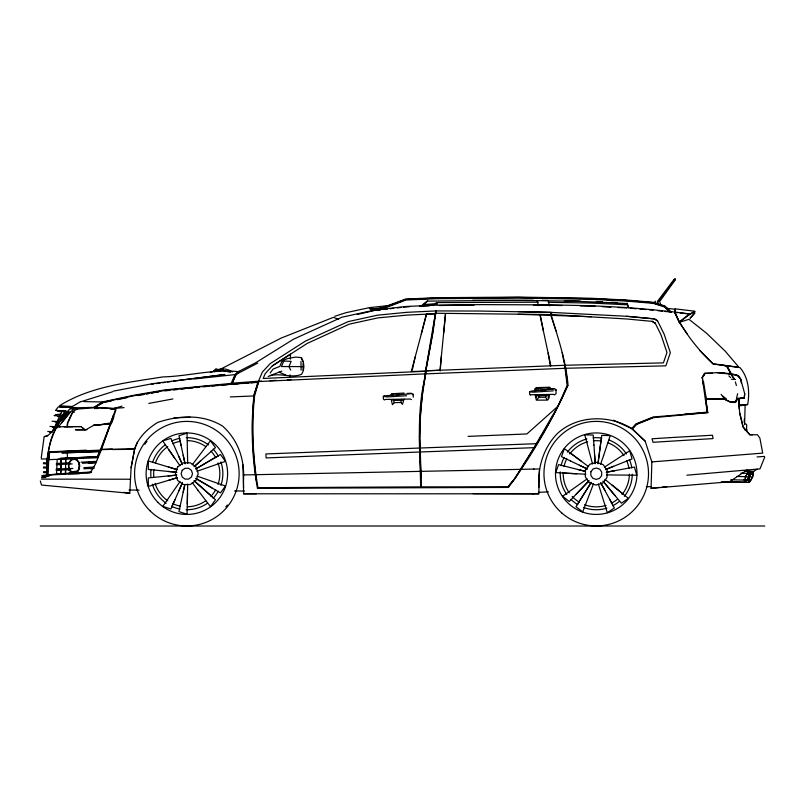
<?xml version="1.0" encoding="UTF-8"?>
<svg xmlns="http://www.w3.org/2000/svg" width="805" height="805" viewBox="0 0 805 805"><rect width="100%" height="100%" fill="white"/><g stroke="black" fill="none" stroke-linecap="round" stroke-linejoin="round"><path stroke-width="1.21" d="M538.797 487.397C537.458 467.826 543.486 447.58 557.463 433.462C577.346 415.088 609.294 414.595 631.774 428.552L645.177 441.15L651.849 461.899L651.074 488.323L729.481 481.803L747.141 469.979L759.94 468.913L764.74 457.129M675.023 313.044L675.023 310.448M413.247 397.167L413.267 394.359L411.315 393.273L407.29 393.393M238.944 383.733L231.669 384.287L236.046 374.395L239.206 371.216L255.638 362.783L293.392 339.267L341.894 317.2L374.003 310.227L405.931 306.484L436.592 305.145L480.364 304.622L550.781 304.884L591.373 305.739L626.672 307.55L653.086 309.784L674.801 312.058L679.128 322.131L687.45 334.135M67.338 457.904L67.409 452.843L99.387 451.525L97.475 456.606L96.791 456.848L61.864 458.367L97.475 456.606M184.798 484.741L178.962 511.618L187.042 514.244L187.676 484.107M60.828 471.126L60.989 458.77M65.517 473.602L65.608 467.423M65.658 463.71L65.718 458.77M740.791 379.306L738.487 375.653L731.272 373.691L730.326 374.285L730.92 373.651L726.623 365.953L713.16 364.031C697.794 349.471 684.21 332.455 675.013 313.336L674.801 312.058M49.014 452.088L48.803 459.655L49.014 452.088L86.286 450.639M60.727 474.215L60.989 457.944M65.457 474.215L65.718 457.944M40.3 480.977L41.518 485.053L129.776 493.284L131.104 467.755L134.566 449.331C138.078 437.578 147.446 428.864 157.549 422.484C178.801 415.219 202.92 413.971 222.663 426.127C238.33 440.385 244.65 459.333 243.523 480.112L243.533 493.797L256.342 493.797M289.951 377.193L290.011 374.838M290.384 359.191L290.504 354.17L272.342 365.852L265.268 373.54L263.154 378.461L425.754 371.266L432.808 333.34L435.686 313.256L551.697 314.574L626.451 318.961L653.227 321.477M187.293 503.759L187.555 493.264M419.455 437.779L420.19 419.375M420.28 416.92L422.987 388.101M49.417 475.926L48.069 475.976L49.055 451.857L86.387 450.176M57.165 459.544L56.571 473.924L49.095 475.02L48.069 475.976M60.747 473.924L61.391 458.347M72.551 407.451L72.49 408.789L71.474 408.527L72.551 407.451L59.6 406.767M86.88 429.679L84.505 429.729L81.114 426.58L66.986 426.66L67.469 422.957L72.722 411.566L77.703 408.709L74.664 408.175L72.49 408.789L72.42 406.505L80.842 401.474M46.801 475.735C45.704 452.229 51.751 427.898 68.707 410.822M746.497 429.719L746.748 425.06L745.661 423.812M660.362 305.246L660.331 302.73M303.062 370.179L303.062 363.468M301.11 370.119L300.969 361.445M270.158 373.007L273.207 369.032L279.818 366.436L282.183 360.721L287.606 358.567L295.616 357.078L301.483 357.621C304.26 362.461 304.914 369.616 301.473 374.345C290.857 378.783 278.882 371.819 268.186 376.478M440.184 370.974L441.382 356.052M254.139 394.38L258.697 381.872L258.294 381.318L258.878 381.439L257.761 382.144L253.887 395.959C250.788 426.65 251.955 457.944 257.469 488.313L508.428 487.428C531.692 455.801 551.737 421.226 567.917 385.424L567.857 383.15C565.563 359.614 557.764 337.184 551.063 314.644M443.646 333.139L445.447 313.729M41.246 457.944L44.134 436.773C55.072 434.579 57.316 417.936 65.758 411.818L66.181 411.214L55.766 410.52M445.557 313.719L439.993 370.24L426.046 370.813L422.454 389.811C417.211 422.011 420.049 454.513 420.663 486.874L257.68 487.729L257.469 488.313M740.721 398.384L744.243 397.469L744.675 393.605L740.761 379.437L738.799 376.327L735.971 375.18L725.788 373.611M752.172 434.972L749.888 434.861L743.267 427.113L739.654 412.552L738.487 398.767L744.273 398.083L744.766 393.746M272.342 365.852L307.248 343.393L349.239 324.153L377.897 317.895L406.917 315.107L435.374 313.719L435.706 310.941L432.506 333.562L425.734 371.186L411.305 371.477L426.6 314.161L435.998 313.709L436.33 310.921M67.509 425.422L67.831 422.957M598.045 463.328L601.164 439.5M215.348 371.417L215.68 368.962L219.111 369.606M567.917 385.424L567.535 385.353C554.212 418.54 533.675 448.063 515.059 478.391L507.945 486.824L421.347 486.874C420.743 454.503 417.896 421.991 423.158 389.791L425.734 373.279L423.098 387.869M597.944 463.831L601.748 435.354L610.23 435.626L603.599 455.539M507.945 486.824L514.667 478.663L534.007 447.671L557.835 406.364L567.193 385.444L564.647 365.269L565.633 368.277L665.846 365.832L670.354 352.65L664.125 334.135L657.484 320.722L654.475 318.891L626.672 316.285L550.781 312.37L480.011 311.042L436.018 310.921L406.716 312.33L377.414 315.198L348.112 321.628L305.548 341.038L270.138 363.659L262.45 371.96L258.314 381.56L425 373.892L435.394 313.719M254.501 394.299L254.249 395.889C250.888 424.064 252.74 452.541 256.342 480.585M401.816 399.21L400.799 402.45L394.259 402.681L392.427 404.714L391.22 399.501M404.04 399.159L402.46 404.351L400.799 402.45M48.622 450.398L47.324 458.065L46.901 474.044L46.277 475.926L41.92 476.379M131.104 467.755L134.646 449.049L137.353 442.287M548.165 397.63L548.608 395.295M549.604 394.671L548.94 398.133L547.712 400.095L536.321 400.155L535.174 394.641M699.746 350.557L712.938 363.709L738.97 367.332L725.204 351.151L706.589 333.27L688.979 319.313L679.329 322.342L675.325 313.165L675.315 312.119L690.066 314.02L694.785 311.213L675.315 308.868L675.315 312.441L677.77 312.702M412.331 369.988L415.159 357.028M183.178 492.187L184.717 485.224M728.505 373.58L730.779 373.792L726.623 365.953L725.536 365.631M736.535 398.254L737.652 393.685M421.297 334.025L426.308 314.121M48.914 449.26C51.037 433.04 60.053 419.033 71.212 407.491L72.37 407.491L70.83 409.111M745.692 482.235L744.625 482.185L745.5 476.711L748.781 471.368L749.858 471.418L748.972 476.882L745.692 482.235L722.488 481.803M752.514 476.993L753.289 472.143L752.343 472.092L750.864 473.893L749.435 476.842L748.65 481.692L749.596 481.742L752.514 476.993L745.068 476.751M429.125 304.703L436.612 304.36L437.105 302.579L538.334 302.197M49.095 475.02L90.21 472.938L95.322 464.324L101.541 449.351L115.427 409.715L114.24 408.387L95.171 407.4L95.604 406.897L96.016 407.753L94.658 407.733M600.6 464.193L603.609 455.509M115.518 411.174L110.889 423.782L96.65 424.96M111.986 422.384L113.928 416.779M110.275 423.772L93.461 425.342L111.593 423.5L110.275 423.772L100.152 450.649L84.746 451.203M110.617 422.816L113.455 415.028M100.303 451.082L110.979 423.35M593.506 483.835L582.689 511.93L575.988 506.717L591.252 482.386M97.415 457.763L100.353 450.126L97.606 457.743L48.803 459.655M238.773 372.313L238.159 371.608L234.969 374.617L231.186 383.391L231.669 384.287L235.674 375.281L239.206 371.216M290.686 370.099L288.935 366.627L291.169 361.365L283.763 361.043L281.458 366.537L303.656 366.617M178.891 490.798L182.212 483.161M174.937 499.754L170.881 508.991L162.801 506.375L179.998 481.611M171.686 507.231L182.443 482.698M68.355 421.82L73.084 411.566M52.758 430.756L54.297 427.455M55.273 425.644L61.985 410.952M63.333 415.108L65.467 410.62M61.23 419.093L62.297 416.869M63.364 414.645L64.953 411.305M747.131 473.773L745.692 476.721L744.917 481.581L745.863 481.621L747.342 479.82L748.781 476.872L749.556 472.022L748.61 471.972L747.131 473.773L753.359 474.014M57.024 427.948L58.574 425.141M735.005 402.087L736.796 398.908L738.306 398.455L736.796 398.908M631.774 428.552L635.97 423.913L653.247 416.99L707.494 412.502L705.784 399.129L707.806 412.643L707.192 412.14L702.222 377.515L704.596 373.409L717.426 372.604L730.92 373.651M703.298 384.398L702.292 377.424L704.697 373.279L712.415 373.319M703.822 375.724L704.989 373.711M694.896 311.454L688.356 315.268L679.329 322.342M425 373.892L565.633 368.277L565.372 367.845L567.495 383.472M578.191 503.165L591.001 482.839M537.056 399.371L538.948 397.257L545.498 397.227L546.192 396.13M564.969 368.298L565.301 367.845M656.699 303.988L658.017 301.966M60.144 426.942L58.554 426.811L70.277 411.405M425.292 373.44L425.624 373.872L426.046 370.813L565.271 365.249L663.421 362.874L666.963 352.499L661.066 334.981L654.998 322.704M675.335 279.738L659.416 301.875L657.544 301.261L674.117 279.335L675.194 278.983L675.335 279.738L674.117 279.335M63.555 418.338L67.821 412.522M658.48 301.573L675.194 278.983M518.269 311.595L550.459 312.36L551.365 315.017L551.999 315.037L551.103 312.38L551.999 315.037M192.274 464.727L210.487 440.748L215.478 447.61L194.035 466.739M61.17 420.975L67.922 412.381M61.703 422.907L70.931 411.496L74.12 408.809L77.391 409.161M752.514 471.489L749.234 476.832L748.358 482.306L749.425 482.356L752.705 477.003L753.591 471.539L745.038 471.207M705.784 399.129L724.168 398.978M632.066 428.693L636.292 424.155L653.298 417.342M632.378 428.954L636.654 424.366L653.358 417.664L707.806 412.643M694.624 313.226L690.046 318.227L694.957 312.863M588.707 481.058L569.276 501.505L562.574 496.293L587.127 478.874M576.219 494.19L589.079 480.706M390.687 394.983L392.025 393.766L404.07 393.041M653.509 302.922L655.693 301.211M557.835 406.364L526.913 433.945L468.057 436.38M194.407 466.377L200.646 460.863M549.745 389.469L549.06 387.97L536.995 388.342L535.617 389.519L537.217 390.395M384.287 395.557L383.291 396.412L387.467 396.895L406.616 395.748M422.031 305.397L427.596 300.657M421.106 306.645L427.596 301.12C494.089 300.476 560.683 299.49 627.095 303.616L628.494 307.782M547.541 389.207L549.06 387.97M679.43 321.849L688.114 315.047L690.157 314.282M675.315 312.119L674.801 312.451M216.132 369.284L214.794 370.209L215.358 370.632M604.434 467.131L629.701 450.76L632.066 458.92L605.41 469.627M72.359 407.833L94.125 407.38L102.396 401.967L133.449 395.346L164.532 389.952L231.186 383.391M257.761 382.144L201.864 386.591L165.065 390.445L134.334 395.678L103.443 402.118L95.171 407.4L96.016 407.753M751.86 472.465L757.193 469.134M103.443 402.118L94.125 407.38L95.02 407.733L95.604 406.897L95.02 407.733L76.334 409.131M213.838 370.894L215.76 370.099M196.118 468.731L216.837 456.576M195.655 468.963L220.469 454.483L225.46 461.356L196.994 471.277M86.216 429.568L94.356 424.96L97.013 424.96M94.125 407.38L102.165 403.164M236.046 374.395L257.751 363.085M69.25 472.585L71.494 471.468M217.712 370.612L281.036 338.13L333.461 317.321L338.513 319.323M71.474 408.527L74.664 408.175L72.792 407.793M606.98 468.963L613.611 466.337M270.309 375.492L281.851 371.115M378.36 310.468L405.962 300.024L436.592 298.695L518.43 298.081L591.373 299.279L626.753 301.09L653.237 303.364L664.598 306.987L669.639 311.847M377.193 310.227L405.79 299.44L436.592 298.081L518.43 297.468L591.373 298.665L626.672 300.466L653.086 302.69L664.89 306.423L670.575 311.897M378.823 309.593L386.853 306.594M391.441 304.874L404.06 300.154M375.492 310.277L405.468 299.078L436.592 297.709L518.43 297.095L591.373 298.273L626.672 300.054L653.086 302.278L664.89 306.001L671.39 312.27M74.09 472.736L76.777 471.8L78.709 469.295L79.403 465.954L78.709 462.613L76.777 460.108L74.09 459.172L71.403 460.108L69.472 462.613L68.777 465.954L69.472 469.295L71.403 471.8L74.09 472.736L76.284 472.314M554.957 390.033L556.325 390.153M210.336 372.433L216.233 370.451L223.428 369.485L222.15 370.391L214.955 371.367M412.15 394.722L413.267 394.359M334.769 316.305L346.17 312.642L368.811 307.772L370.974 309.432L374.667 309.04M81.003 401.695L112.499 391.794M176.899 475.061L148.311 477.929L148.311 486.421L177.14 477.727M168.426 480.434L177.17 477.717M738.769 398.797L737.43 399.21L735.579 402.48L730.9 402.399L724.138 399.179L705.452 399.008L706.166 398.073L703.49 381.63M738.477 398.646L737.008 399.099L735.176 402.339L730.538 402.259M420.663 486.874L421.347 486.874M95.654 407.753L115.075 408.729L114.24 408.387L121.968 406.153M58.554 426.811L67.348 426.66M357.269 314.473L374.003 310.609M103.171 402.641L111.493 400.91M117.429 399.672L126.938 397.7M44.426 436.521L47.767 435.897M113.253 391.15L152.517 383.693L224.957 374.496L173.628 381.117M606.678 472.203L614.869 470.663M148.824 403.416L172.864 398.938M606.175 472.263L634.431 467.071L636.785 475.232L606.678 474.9M720.052 364.816L740.057 367.654C748.63 377.787 749.847 391.814 747.714 404.452L738.537 405.287L747.422 404.754M738.537 405.901L745.118 405.096L744.615 424.668M137.776 395.577L143.954 394.51M146.43 394.088L148.895 393.655M151.37 393.232L153.835 392.81M156.311 392.377L158.776 391.954M215.327 370.159L214.16 370.34L214.865 371.86M530.928 391.119L553.347 389.147M151.39 384.337L153.866 383.985M156.331 383.623L160.044 383.089M162.509 382.727L164.985 382.375M167.45 382.013L171.163 381.479M744.243 397.469L737.581 398.374L735.488 401.876L731.01 401.846M41.548 477.647L45.815 477.476M384.931 395.819L410.349 393.836M71.403 471.8L78.095 471.006M376.458 310.327L380.151 309.895M383.834 309.462L387.517 309.029M389.972 308.738L393.655 308.305M397.338 307.872L401.021 307.44M403.476 307.158L409.614 306.705M390.888 305.306L369.837 307.611L371.417 308.949L370.974 309.432L369.384 308.074M370.702 309.1L384.75 307.51M377.132 308.768L382.053 308.235M193.975 379.004L234.969 374.617M164.955 390.888L169.885 390.355M173.578 389.962L177.271 389.56M180.974 389.167L184.667 388.765M188.36 388.372L193.291 387.839M195.756 387.577L199.449 387.175M651.074 488.323L659.567 487.397M661.992 487.136L666.852 486.612M55.273 414.716L61.321 414.092M542.459 390.033L546.112 389.67M48.934 452.239L100.353 450.126M168.094 475.936L176.386 475.141M94.618 408.497L98.19 408.507M651.849 461.899L762.697 453.124L759.88 438.101L757.455 434.75L751.769 434.75M686.886 475.202L747.141 469.979M684.421 414.213L707.192 412.14M203.152 386.803L209.35 386.259M211.826 386.038L218.024 385.484M221.747 385.162L227.946 384.609M396.352 394.842L400.005 394.52M107.82 423.289L110.285 423.078M114.24 408.387L124.101 407.632M232.253 383.18L258.455 381.228L258.345 382.274L251.069 382.818M241.369 383.552L248.644 382.999M764.358 456.395L757.032 456.938M58.111 459.192L66.141 458.719M553.297 390.827L533.031 392.196L529.61 391.723M91.73 472.002L56.571 473.924L60.274 473.924M86.044 472.646L90.975 472.324M83.821 467.675L94.044 467.021M83.931 468.792L94.235 468.138M89.999 468.792L93.43 468.58M81.064 462.201L96.6 461.376M82.372 463.257L96.449 462.503M88.439 463.257L94.497 462.885M88.329 462.13L90.734 461.979M67.389 458.659L70.679 458.478M43.732 476.63L47.425 476.429M261.464 381.147L259.009 381.278L258.475 382.103L254.591 395.929C251.351 426.499 252.84 457.582 257.972 487.87M270.067 380.695L276.216 380.373M287.274 379.789L290.957 379.598M55.193 422.152L58.041 422.011M52.395 427.334L55.243 427.193M538.364 492.368L548.406 491.855M646.324 486.824L651.346 486.562M57.89 411.446L66.241 411.687M68.173 473.642L79.051 473.702M61.884 416.356L57.88 416.547M52.375 432.154L49.518 432.295M71.876 451.726L63.494 452.018M69.3 468.51L56.199 469.124L56.159 470.261L69.321 469.637M68.375 469.979L70.719 469.868M419.013 299.068L424.034 298.836M423.038 304.602L436.853 303.968M69.814 463.952L56.39 464.646L56.441 463.509L69.794 462.815L69.814 463.952L72.239 463.952M422.565 304.572L436.612 304.36L436.602 303.002M419.425 306.282L429.236 305.85M80.993 457.763L83.368 457.663M419.576 452.028L266.103 457.924L265.902 453.95L419.385 448.043M230.3 396.915L253.887 395.959M536.331 443.696L420.079 448.023M534.007 447.671L420.26 451.997M173.961 417.865L190.03 417.282M550.701 388.704L554.303 388.574L556.044 389.66L556.054 393.705L554.343 394.913L553.377 394.37L531.048 394.752L530.596 395.285L529.73 394.49M101.541 449.351L112.287 448.969M101.279 449.633L134.747 448.777M540.034 390.023L545.649 389.862M705.462 396.442L705.824 398.817L706.498 398.807M532.769 493.797L538.797 493.797L539.521 468.963L243.311 474.94M533.484 469.084L534.017 469.074M536.482 395.748L547.39 395.587M112.167 449.522L134.566 449.331M392.83 400.427L402.5 400.286M436.592 298.232L457.854 297.981M439.097 305.508L474.115 305.085M75.308 429.91L85.894 429.79M472.827 300.215L533.353 300.205M64.299 426.892L72.51 426.851M128.196 448.999L134.636 449.029M73.104 426.58L81.476 426.58M76.123 429.729L84.867 429.729L83.177 428.159M744.856 430.071L747.332 430.071M41.286 458.981L47.052 458.981L46.69 473.622L46.247 475.01L41.89 475.604M58.866 463.509L61.291 463.509M58.815 464.646L61.24 464.646M72.893 468.45L70.468 468.45L70.488 469.587M58.634 469.124L61.059 469.124M58.584 470.261L61.009 470.261M41.387 479.146L130.038 479.227M243.533 493.797L533.292 493.797M40.25 526.017L764.75 526.017M473.078 493.666L538.797 493.797M238.159 371.608C212.731 368.972 188.209 376.277 162.902 376.911C127.603 382.606 90.341 386.33 59.419 405.811L72.42 406.505M67.409 452.843L61.925 452.823L99.387 451.525M129.021 490.024L139.074 490.114M234.527 490.949L244.569 491.04M706.257 399.099L724.43 399.29M541.976 300.386L548.145 300.466L549.513 305.86M548.286 302.298L591.373 303.062L626.672 304.773M533.353 305.085L561.85 305.508M52.063 421.236L59.308 421.649M47.736 431.5L51.762 431.591M43.299 463.73L47.314 463.811M43.53 471.67L47.565 471.75M43.42 472.616L47.435 472.696M749.425 482.356L721.33 481.833M550.781 297.971L564.305 298.242M564.305 300.668L580.304 300.99M83.619 401.594L102.396 401.967M47.445 462.865L43.41 462.784M47.545 467.091L43.51 467.011M47.415 468.037L43.4 467.957M580.304 305.89L595.026 306.313M518.219 314.292L591.232 316.697M730.719 479.76L744.544 480.082M54.056 415.622L62.76 416.155M49.96 426.409L56.249 426.751M743.629 479.74L747.342 479.82M748.6 479.881L751.075 479.941M71.212 407.491L58.312 406.827L55.656 410.309L66.181 411.214M736.786 476.449L745.5 476.711M740.872 473.149L747.121 473.39M746.175 471.257L753.591 471.539M748.378 471.931L753.289 472.143M747.1 471.911L749.556 472.022M585.819 474.226L555.712 472.616L558.59 464.626L585.265 471.338M591.373 298.796L596.253 299.037M606.014 299.53L612.112 299.842M623.09 300.396L626.753 300.577M596.304 301.473L602.462 301.795M611.076 302.247L617.234 302.569M602.331 306.685L610.854 307.128M618.149 307.5L626.672 307.933M110.305 409.131L113.938 409.322M576.662 473.813L562.695 473.018M71.253 472.344L74.09 473.33L76.928 472.344L79.011 469.647L79.765 465.954L79.011 462.271L76.928 459.564L74.09 458.578L71.253 459.564L69.18 462.271L68.415 465.954L69.18 469.647L71.253 472.344L73.758 472.485M717.205 372.755L725.104 373.268M720.686 373.279L725.114 373.57M72.903 412.029L74.563 412.13M731.363 379.215L735.468 379.517M633.978 301.191L637.59 301.503M642.4 301.915L647.22 302.328M630.275 308.245L636.282 308.748M639.874 309.05L645.882 309.563M649.484 309.865L653.086 310.177M626.672 316.285L654.475 318.891L657.625 321.004M168.094 471.428L176.386 472.233M664.89 311.444L669.841 311.948M176.899 472.314L148.311 469.436L148.311 460.943L177.17 469.657M666.127 308.275L674.801 309.19L674.801 312.763M657.806 310.68L662.525 311.183M680.225 312.974L690.066 314.02M73.406 408.729L74.12 408.809M740.761 379.437L741.325 382.959M744.293 422.655L744.253 419.103M123.759 492.348L129.776 493.284M725.919 365.691L730.276 366.496M282.183 360.721L283.763 361.043M730.809 374.114L732.942 374.577M336.681 318.669L338.633 319.152M577.879 469.466L584.792 471.237M725.416 366.205L726.492 366.517M168.396 466.92L177.14 469.647M653.237 302.841L661.187 305.367M743.458 397.811L744.273 398.083M230.612 372.343L222.019 370.27L215.69 370.934C220.741 367.593 227.553 368.65 232.343 371.96M197.024 476.107L225.46 486.019L220.469 492.881L195.655 478.412M736.193 375.11L738.064 375.764L739.201 377.575M749.888 434.861L743.035 427.073L739.493 412.552M115.427 409.715L116.272 410.057M278.842 372.131L285.805 374.979M613.46 420.19L632.076 428.733L645.177 441.15M579.409 465.23L586.936 468.792M570.584 460.983L561.477 456.636L564.365 448.657L588.556 466.638M570.302 460.883L587.388 469.043M725.214 399.491L730.447 402.007M411.345 399.602L410.359 399.059L385.062 399.451L384.448 399.974L383.411 399.189L383.301 396.644M211.997 487.971L196.118 478.643M652.171 321.386L655.381 323.499M652.342 321.396L655.381 323.489M569.99 452.802L581.25 461.114M722.83 396.221L726.573 399.008M605.008 479.428L623 493.998M612.172 485.133L628.423 498.426L621.39 503.185L602.965 481.149M194.407 480.998L212.369 496.957M392.025 393.766L393.343 394.953M194.035 480.625L215.478 499.754L210.487 506.627L197.728 489.963M536.995 388.342L538.907 390.063M728.867 375.895L730.588 377.525M664.598 306.443L668.804 310.499M49.055 451.857L50.001 452.782M702.222 377.515L702.795 378.119M615.101 495.689L603.317 481.531M545.498 397.227L547.098 399.31M192.254 482.618L197.748 489.983M721.129 394.329L724.259 398.646M168.758 449.643L179.998 465.753M174.695 458.256L162.801 440.999L170.881 438.373L182.443 464.666M733.838 378.551L730.648 373.772L734.11 378.571M301.382 358.819L302.911 361.344M726.996 366.013L731.272 373.691M600.912 483.161L604.897 490.466M609.717 499.342L612.394 504.262M600.691 482.688L614.366 507.955L607.332 512.725L598.346 483.986M550.721 388.916L549.946 387.215L536.251 387.628L534.691 388.976L534.882 391.24M508.116 486.743L508.428 487.428M394.259 402.681L393.484 399.431M178.891 456.576L182.212 464.213M538.454 396.04L538.948 397.257M627.085 303.083L628.142 306.222M550.701 315.027L556.054 330.986M735.388 381.932L736.394 385.535M592.53 463.901L584.762 434.811L593.255 435.082L593.929 445.155M550.761 312.763L551.365 315.017M537.046 300.335L538.414 305.729M183.178 455.187L184.979 463.308M179.827 439.842L181.024 445.326M539.924 314.775L550.872 365.822M185.059 463.821L178.962 435.747L187.042 433.13L187.676 463.267M704.596 373.409L704.707 373.963M540.155 314.443L543.456 331.237M562.212 352.65L564.134 363.055M548.135 353.043L550.288 365.903M536.11 395.225L536.311 397.509M595.207 463.74L593.939 444.853M739.262 409.031L738.588 398.767L738.728 405.539M594.603 454.926L595.137 463.227M420.985 477.959L420.23 460.38M529.62 391.944L529.69 393.645M420.14 457.944L419.486 438.906M242.919 464.787L243.533 488.132M78.9 466.88L78.96 468.741M436.069 302.61L436.079 303.958M738.98 398.747L739.01 405.197M675.023 309.1L675.023 310.841M227.352 504.966A51.228 51.228 0 0 1 225.853 506.818M144.809 444.3A51.228 51.228 0 0 1 146.933 441.472M78.88 465.008A5.746 0.694 -90 0 1 78.96 463.187M632.297 474.246A36.034 36.034 0 0 1 624.338 496.303M619.015 501.656A36.034 36.034 0 0 1 612.696 505.782M606.91 508.136A36.034 36.034 0 0 1 583.434 507.392M577.789 504.655A36.034 36.034 0 0 1 570.866 499.281M566.78 494.451A36.034 36.034 0 0 1 560.26 471.911M561.115 465.713A36.034 36.034 0 0 1 564.114 457.411M567.404 452.118A36.034 36.034 0 0 1 586.815 438.926M593.044 437.819A36.034 36.034 0 0 1 601.788 438.101M609.083 440.033A36.034 36.034 0 0 1 626.451 454.03M629.389 459.524A36.034 36.034 0 0 1 631.834 467.977M629.389 474.246A33.096 33.096 0 0 1 622.074 494.512M617.194 499.432A33.096 33.096 0 0 1 611.387 503.216M606.074 505.379A33.096 33.096 0 0 1 584.521 504.695M579.328 502.179A33.096 33.096 0 0 1 572.164 496.413M569.226 492.801A33.096 33.096 0 0 1 563.198 473.27M564.023 466.417A33.096 33.096 0 0 1 566.77 458.79M569.799 453.929A33.096 33.096 0 0 1 587.62 441.824M593.345 440.798A33.096 33.096 0 0 1 601.375 441.06M608.067 442.831A33.096 33.096 0 0 1 624.016 455.68M626.723 460.732A33.096 33.096 0 0 1 628.967 468.5M220.882 461.929A36.044 36.034 0 0 1 220.902 485.395M218.326 491.181A36.044 36.034 0 0 1 213.174 498.255M207.479 503.206A36.044 36.034 0 0 1 186.156 509.716M179.958 509.062A36.044 36.034 0 0 1 171.576 506.345M166.142 503.206A36.044 36.034 0 0 1 152.356 484.228M150.917 476.822A36.044 36.034 0 0 1 151.048 469.285M152.729 461.979A36.044 36.034 0 0 1 165.136 444.893M171.586 441.019A36.044 36.034 0 0 1 179.907 438.312M186.207 437.648A36.044 36.034 0 0 1 208.505 444.903M213.154 449.089A36.044 36.034 0 0 1 218.346 456.234M218.044 462.895A33.096 33.096 0 0 1 218.054 484.439M215.69 489.752A33.096 33.096 0 0 1 210.97 496.252M205.738 500.801A33.096 33.096 0 0 1 187.313 506.778M180.461 506.174A33.096 33.096 0 0 1 172.763 503.678M167.772 500.801A33.096 33.096 0 0 1 155.103 483.372M153.785 476.57A33.096 33.096 0 0 1 153.906 469.637M155.446 462.935A33.096 33.096 0 0 1 167.772 446.574M172.763 443.686A33.096 33.096 0 0 1 180.421 441.2M187.354 440.597A33.096 33.096 0 0 1 205.738 446.574M210.95 451.102A33.096 33.096 0 0 1 215.71 457.663M590.9 471.77L590.79 475.292L592.762 478.21L596.072 479.398L599.453 478.422L601.617 475.644L601.727 472.122L599.755 469.204L596.435 468.017L593.064 468.993L590.9 471.77M585.537 469.838L585.316 476.872L589.27 482.708L595.891 485.093L602.653 483.131L606.97 477.576L607.201 470.533L603.247 464.706L596.626 462.322L589.854 464.274L585.537 469.838M177.603 466.981L175.42 473.682L177.603 480.384L183.299 484.519L190.342 484.519L196.038 480.384L198.211 473.682L196.038 466.981L190.342 462.845L183.299 462.845L177.603 466.981M182.212 470.341L181.125 473.682L182.212 477.033L185.059 479.106L188.581 479.106L191.429 477.033L192.516 473.682L191.429 470.341L188.581 468.269L185.059 468.269L182.212 470.341M670.213 437.618L652.01 438.795L653.036 442.287L713.019 438.594L712.485 435.223L670.213 437.618M562.041 513.218A52.275 52.275 0 0 0 647.582 483.503A52.275 52.275 0 0 0 579.077 424.295A52.275 52.275 0 0 0 562.041 513.218M569.588 504.504A40.743 40.743 0 0 0 636.252 481.35A40.743 40.743 0 0 0 582.87 435.183A40.743 40.743 0 0 0 569.588 504.504M149.891 510.652A52.275 52.275 0 0 0 237.354 487.216A52.275 52.275 0 0 0 173.327 423.189A52.275 52.275 0 0 0 149.891 510.652M158.042 502.491A40.743 40.743 0 0 0 226.215 484.238A40.743 40.743 0 0 0 176.315 434.328A40.743 40.743 0 0 0 158.042 502.491"/></g></svg>
